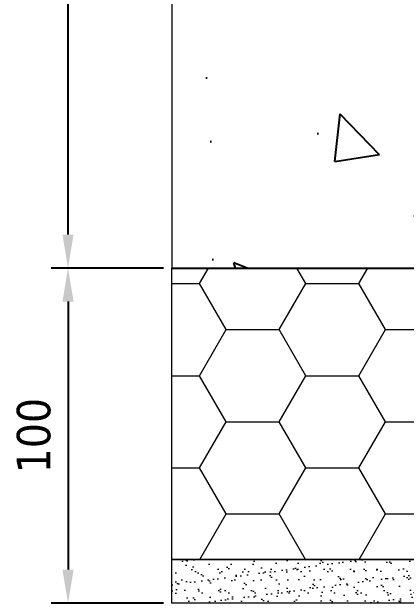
# Model space of a CAD drawing. Header units: millimetres. Extents: x -20000 to 230000, y -17405 to 24510.
# Drawn here: x 134452.2 to 134570, y -5952.1 to -5775.6 of the extents above; entities that cross this region are included whole.
import ezdxf

# ---------------------------------------------------------------- set-up
doc = ezdxf.new("R2010")
doc.units = ezdxf.units.MM
doc.header["$PDMODE"] = 35
doc.header["$PDSIZE"] = 0.5
doc.layers.get('0').update_dxf_attribs({"lineweight": 13})
doc.layers.get('Defpoints').update_dxf_attribs({"true_color": 0xc2a584})
doc.layers.add('0 - Invisible', color=43, linetype='Continuous', lineweight=0, plot=False)
for name, color, linetype, lineweight in [('1 - BETON', 251, 'Continuous', 25), ('1 - Cotation', 32, 'Continuous', 13), ('1 - Isolant', 132, 'Continuous', 13), ('1 - Platre', 252, 'Continuous', 13)]:
    doc.layers.add(name, color=color, linetype=linetype, lineweight=lineweight)
doc.styles.add('Texte Poralu', font='tahomabd.ttf')
doc.dimstyles.new('30 - 1000', dxfattribs={"dimtxt": 10, "dimasz": 10, "dimexe": 5, "dimexo": 2.5, "dimgap": 5, "dimtad": 1, "dimdec": 1, "dimtxsty": 'Texte Poralu', "dimcen": 5, "dimazin": 0, "dimtfac": 1, "dimtdec": 1, "dimtmove": 0, "dimatfit": 3, "dimfxl": 1, "dimarcsym": 0})

# ---------------------------------------------------------------- blocks, each defined once
blk = doc.blocks.new('*U835')
at = {"layer": '1 - Isolant'}
h = blk.add_hatch(dxfattribs=at)
h.set_pattern_fill('HONEY', color=256, scale=5)
h.set_pattern_definition([(0, (237.499815932928, -1.4210854715202e-14), (23.8125, 13.748153225), [15.875, -31.75]), (120, (237.499815932928, -1.4210854715202e-14), (-23.81249994797095, 13.74815331511695), [15.87499999999996, -31.74999999999992]), (59.99999999999999, (237.499815932928, -1.4210854715202e-14), (5.202904551637744e-08, 27.49630654011694), [-31.75, 15.875])])
h.paths.add_polyline_path([(-149.9999999999709, -87.00000000000001), (-149.9999999999709, 0), (-7.500147691644084, 0), (-7.500147691644084, -87.00000000000001)])
at = {"layer": '1 - Platre'}
h = blk.add_hatch(dxfattribs=at)
h.set_pattern_fill('AR-SAND', color=256, scale=0.1)
h.set_pattern_definition([(37.50000000000001, (237.499815932928, -1.4210854715202e-14), (-0.1600031295984046, 4.894132373293424), [0, -3.860800000000001, 0, -4.318000000000001, 0, -4.1275]), (7.499999999999999, (237.499815932928, -1.4210854715202e-14), (4.495232831380027, 7.168251005683543), [0, -2.0828, 0, -3.4798, 0, -1.3335]), (327.5, (234.375615932928, -1.4210854715202e-14), (7.90992370241458, 0.01437184678545691), [0, -1.27, 0, -4.572, 0, -5.969]), (317.5, (234.375615932928, -1.4210854715202e-14), (7.635564524722972, 2.229293232572162), [0, -0.635, 0, -2.9972, 0, -3.429])])
h.paths.add_polyline_path([(-149.9999999999709, -100), (-149.9999999999709, -87.00000000000001), (-7.500147691644084, -87.00000000000001), (-7.500147691644084, -100)])
at = {"layer": '0 - Invisible'}
for points in [[(-149.9999999999709, -87.00000000000001), (-149.9999999999709, 0)], [(-149.9999999999709, -100), (-149.9999999999709, -87.00000000000001)]]:
    blk.add_lwpolyline(points, dxfattribs=at)
at = {"layer": '1 - Isolant'}
blk.add_lwpolyline([(-149.9999999999709, 0), (-7.500147691644084, 0), (-7.500147691644084, -87.00000000000001), (-149.9999999999709, -87.00000000000001)], dxfattribs=at)
at = {"layer": '1 - Platre'}
blk.add_lwpolyline([(-149.9999999999709, -87.00000000000001), (-7.500147691644084, -87.00000000000001), (-7.500147691644084, -100), (-149.9999999999709, -100)], dxfattribs=at)
blk = doc.blocks.new('*U833')
at = {"layer": '1 - BETON'}
h = blk.add_hatch(dxfattribs=at)
h.set_pattern_fill('CONCRETE', color=256, scale=15, style=0, pattern_type=2)
h.set_pattern_definition([(49.99999999999999, (-50.00000000000003, -20.00000000000003), (107.589027390113, -9.412820247389266), [11.25, -123.75]), (355, (-50.00000000000003, -20.00000000000003), (-20.81270004195, 112.8288200550018), [9, -99]), (100.4514, (-41.03424800000003, -20.78440100000002), (86.77640725710323, 103.415931309143), [9.5610285, -105.1713168]), (46.18420000000002, (-50.00000000000003, 9.999999999999977), (160.0861572938467, -24.82785214935271), [16.87499999999996, -185.6249999999997]), (96.6356, (-36.65948825000003, 7.931003949999974), (140.1994058323055, 146.1176806350663), [14.3415432, -157.75695]), (351.1842, (-50.00000000000003, 9.999999999999977), (140.1992917700441, 146.1177901387987), [13.5, -148.5]), (21, (-35.00000000000003, 2.499999999999975), (89.53605781776925, -60.39283359980082), [11.25, -123.75]), (326.0000000000001, (-35.00000000000003, 2.499999999999975), (36.49729978823726, 108.772506757028), [9, -99]), (71.4514, (-27.53866505000002, -2.532740900000025), (126.0333942872235, 48.37957450649286), [9.5610285, -105.1713168]), (37.50000000000001, (-50.00000000000003, -20.00000000000003), (1.8239782975936, 49.93407807469672), [0, -97.8, 0, -100.5, 0, -99.375]), (7.499999999999999, (-50.00000000000003, -20.00000000000003), (39.46043061632229, 59.16175678235403), [0, -57.3, 0, -95.55, 0, -37.875]), (327.5, (-83.45000000000003, -20.00000000000003), (80.07336542586135, -3.383230760156963), [0, -37.5, 0, -117, 0, -155.25]), (317.5, (-98.45000000000003, -20.00000000000003), (87.47792540135794, 15.01574734984766), [0, -48.75, 0, -77.69999999999999, 0, -110.25])])
h.paths.add_polyline_path([(150, 179.9999999999999), (150, 0), (0, 0), (0, 180)])
at = {"layer": '0 - Invisible'}
blk.add_lwpolyline([(150, 179.9999999999999), (150, 0)], dxfattribs=at)
at = {"layer": '1 - BETON'}
blk.add_lwpolyline([(150, 0), (0, 0), (0, 180), (150, 179.9999999999999)], dxfattribs=at)
blk = doc.blocks.new('*D1194')
at = {"layer": 'Defpoints', "color": 0, "lineweight": -2, "transparency": 16777216}
for p, q in [((134497.5, -5672.071593255383), (134463.9794689515, -5672.071593255383)), ((134468.9794689515, -5842.071593255383), (134468.9794689515, -5682.071593255383)), ((134497.5, -5852.071593255383), (134463.9794689515, -5852.071593255383))]:
    blk.add_line(p, q, dxfattribs=at)
at = {"layer": 'Defpoints', "color": 0, "transparency": 16777216}
for p in [(134468.9794689515, -5672.071593255383), (134500, -5672.071593255383), (134500, -5852.071593255383)]:
    blk.add_point(p, dxfattribs=at)
for points in [[(134467.3128022848, -5682.071593255383), (134470.6461356181, -5682.071593255383), (134468.9794689515, -5672.071593255383)], [(134467.3128022848, -5842.071593255383), (134470.6461356181, -5842.071593255383), (134468.9794689515, -5852.071593255383)]]:
    blk.add_solid(points, dxfattribs=at)
at = {"layer": 'Defpoints', "color": 0, "transparency": 16777216, "insert": (134458.7511277829, -5762.071593255361), "char_height": 10, "attachment_point": 5, "rotation": 90, "style": 'Texte Poralu'}
blk.add_mtext('180', dxfattribs=at)
blk = doc.blocks.new('*D1195')
at = {"layer": '1 - Cotation', "color": 0, "lineweight": -2, "transparency": 16777216}
for p, q in [((134497.5, -5852.071593255383), (134463.9794689515, -5852.071593255383)), ((134468.9794689515, -5862.071593255383), (134468.9794689515, -5942.071593255383)), ((134497.5, -5952.071593255383), (134463.9794689515, -5952.071593255383))]:
    blk.add_line(p, q, dxfattribs=at)
at = {"layer": '1 - Cotation', "color": 0, "transparency": 16777216}
for points in [[(134467.3128022848, -5862.071593255383), (134470.6461356181, -5862.071593255383), (134468.9794689515, -5852.071593255383)], [(134467.3128022848, -5942.071593255383), (134470.6461356181, -5942.071593255383), (134468.9794689515, -5952.071593255383)]]:
    blk.add_solid(points, dxfattribs=at)
at = {"layer": 'Defpoints', "color": 0, "transparency": 16777216}
for p in [(134500, -5852.071593255383), (134468.9794689515, -5952.071593255383), (134500, -5952.071593255383)]:
    blk.add_point(p, dxfattribs=at)
at = {"layer": '1 - Cotation', "color": 0, "transparency": 16777216, "insert": (134458.7746334914, -5902.071593255361), "char_height": 10, "attachment_point": 5, "rotation": 90, "style": 'Texte Poralu'}
blk.add_mtext('100', dxfattribs=at)

msp = doc.modelspace()

# ---------------------------------------------------------------- block references
at = {"xscale": -1}
msp.add_blockref('*U833', (134650, -5852.071593255383), dxfattribs=at)
msp.add_blockref('*U835', (134650, -5852.071593255383))

# ---------------------------------------------------------------- dimensions: what is measured, and where the dimension line sits
at = {"layer": '1 - Cotation'}
dim = msp.add_linear_dim(base=(134468.9794689515, -5952.071593255383), p1=(134500, -5852.071593255383), p2=(134500, -5952.071593255383), angle=90, dimstyle='30 - 1000', dxfattribs=at)
dim.commit()
dim.dimension.update_dxf_attribs({"geometry": '*D1195', "text_midpoint": (134458.7746334914, -5902.071593255361)})
at = {"layer": 'Defpoints'}
dim = msp.add_linear_dim(base=(134468.9794689515, -5672.071593255383), p1=(134500, -5852.071593255383), p2=(134500, -5672.071593255383), angle=90, dimstyle='30 - 1000', dxfattribs=at)
dim.commit()
dim.dimension.update_dxf_attribs({"geometry": '*D1194', "text_midpoint": (134458.7511277829, -5762.071593255361)})

doc.saveas('drawing.dxf')
